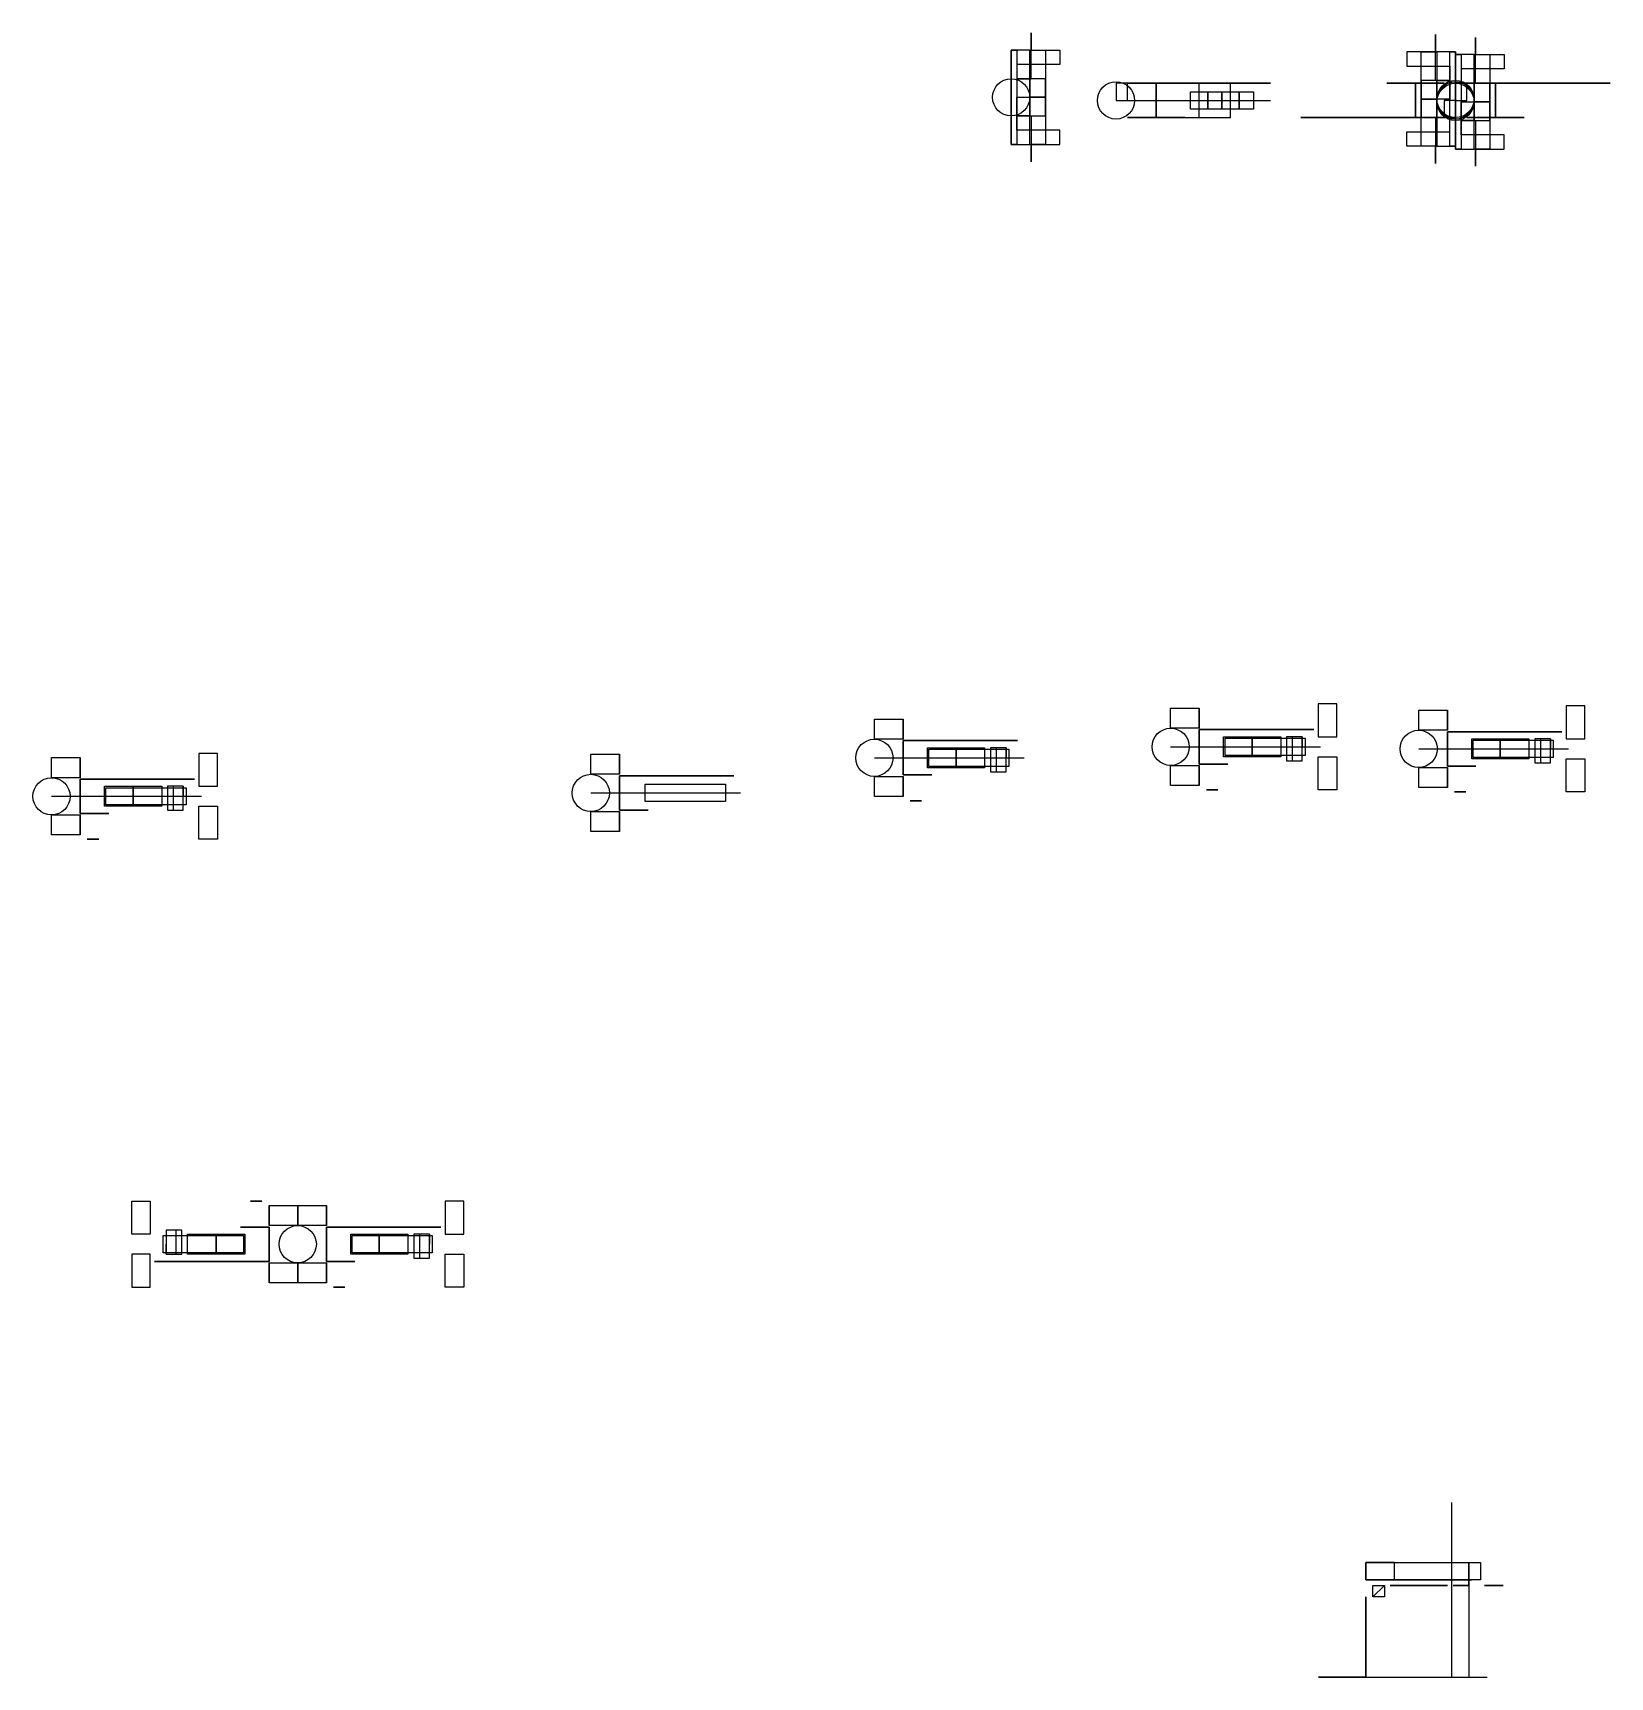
# Model space of a CAD drawing. Header units: millimetres. Extents: x 158 to 433, y 42 to 329.
import ezdxf

# ---------------------------------------------------------------- set-up
doc = ezdxf.new("R2010")
doc.units = ezdxf.units.MM

msp = doc.modelspace()

# ---------------------------------------------------------------- linework, layer by layer
at = {"extrusion": (1.49976e-32, -1, 6.12323e-17)}
for p, q in [((361.28, 314.15, -7), (361.28, 320.15, -7)), ((353.78, 314.15, -7), (366.78, 314.15, -7)), ((353.78, 314.15, -7), (361.28, 314.15, -7)), ((413.06, 314.15, -2), (418.06, 314.15, -7))]:
    msp.add_line(p, q, dxfattribs=at)
for p, q in [((366.78, 314.15, -7), (366.78, 320.15, -7)), ((346.78, 317.15, 10), (373.78, 317.15, 10)), ((346.78, 317.15, 10), (366.78, 317.15, 10)), ((346.78, 317.15, 10), (361.28, 317.15, 10)), ((371.78, 317.15, -10), (371.78, 317.15, 10)), ((356.31, 204.28, 10), (382.48, 204.28, 10)), ((356.31, 204.28, 10), (376.31, 204.28, 10)), ((376.31, 204.28, 10), (376.31, 204.28, -20.52)), ((379.31, 204.28, -10), (379.31, 204.28, 10)), ((399.64, 203.92, 10), (425.81, 203.92, 10)), ((399.64, 203.92, 10), (419.64, 203.92, 10)), ((419.64, 203.92, 10), (419.64, 203.92, -20.52)), ((422.64, 203.92, -10), (422.64, 203.92, 10)), ((304.58, 202.36, 10), (330.75, 202.36, 10)), ((304.58, 202.36, 10), (324.58, 202.36, 10)), ((324.58, 202.36, 10), (324.58, 202.36, -20.52)), ((327.58, 202.36, -10), (327.58, 202.36, 10)), ((160.87, 195.64, 10), (187.04, 195.64, 10)), ((160.87, 195.64, 10), (180.87, 195.64, 10)), ((180.87, 195.64, 10), (180.87, 195.64, -20.52)), ((183.87, 195.64, -10), (183.87, 195.64, 10)), ((255.05, 196.23, 10), (281.22, 196.23, 10)), ((255.05, 196.23, 10), (275.05, 196.23, 10)), ((275.05, 196.23, 10), (275.05, 196.23, -20.52)), ((278.05, 196.23, -10), (278.05, 196.23, 10))]:
    msp.add_line(p, q)
at = {"extrusion": (1.22465e-16, 1, 6.12323e-17)}
msp.add_line((399.06, 320.15, -2), (394.06, 320.15, -7), dxfattribs=at)
at = {"extrusion": (1, 0, -2.44929e-16)}
msp.add_line((353.78, 314.15, -4), (356.78, 314.15, -7), dxfattribs=at)
at = {"extrusion": (-1.22465e-16, -1, 2.80257e-33)}
for p, q in [((362.56, 196.78, -4), (364.56, 196.78, -6)), ((405.89, 196.42, -4), (407.89, 196.42, -6)), ((310.83, 194.86, -4), (312.83, 194.86, -6)), ((210.12, 109.93, -4), (212.12, 109.93, -6))]:
    msp.add_line(p, q, dxfattribs=at)
at = {"extrusion": (1, 2.73691e-48, -1.83697e-16)}
msp.add_line((260.05, 193.23, -4), (263.05, 193.23, -7), dxfattribs=at)
at = {"extrusion": (0, -1, 0)}
msp.add_line((167.12, 188.14, -4), (169.12, 188.14, -6), dxfattribs=at)
at = {"extrusion": (2.44929e-16, 1, 2.80257e-33)}
msp.add_line((197.62, 124.93, -4), (195.62, 124.93, -6), dxfattribs=at)
at = {"extrusion": (0, -1, 6.12323e-17)}
for p, q in [((405.4, 41.84, -5.26), (405.4, 72.35, -5.26)), ((408.4, 61.84, -5.26), (408.4, 41.84, -5.26)), ((385.4, 41.84, -5.26), (411.57, 41.84, -5.26)), ((385.4, 41.84, -5.26), (405.4, 41.84, -5.26))]:
    msp.add_line(p, q, dxfattribs=at)
at = {"extrusion": (-1.22465e-16, -6.12323e-17, -1)}
msp.add_line((391.65, 55.84, -12.76), (393.65, 57.84, -12.76), dxfattribs=at)
for points, elevation in [([(331.71, 325.95), (328.46, 325.95), (328.46, 309.45), (331.71, 309.45)], -3), ([(328.46, 325.95), (329.46, 325.95), (329.46, 309.45), (328.46, 309.45)], -3), ([(331.71, 325.95), (334.46, 325.95), (334.46, 309.45), (331.71, 309.45)], -10), ([(331.96, 323.45), (331.96, 325.95), (336.96, 325.95), (336.96, 323.45)], -3), ([(402.56, 323.15), (402.56, 325.65), (397.56, 325.65), (397.56, 323.15)], 8), ([(402.81, 309.15), (400.06, 309.15), (400.06, 325.65), (402.81, 325.65)], 1), ([(402.81, 309.15), (406.06, 309.15), (406.06, 325.65), (402.81, 325.65)], 8), ([(406.06, 309.15), (405.06, 309.15), (405.06, 325.65), (406.06, 325.65)], 8), ([(409.31, 325.15), (406.06, 325.15), (406.06, 308.65), (409.31, 308.65)], 8), ([(406.06, 325.15), (407.06, 325.15), (407.06, 308.65), (406.06, 308.65)], 8), ([(409.31, 325.15), (412.06, 325.15), (412.06, 308.65), (409.31, 308.65)], 1), ([(409.56, 322.65), (409.56, 325.15), (414.56, 325.15), (414.56, 322.65)], 8), ([(329.46, 320.95), (331.96, 320.95), (331.96, 323.45), (329.46, 323.45)], -3), ([(405.06, 320.65), (402.56, 320.65), (402.56, 323.15), (405.06, 323.15)], 8), ([(407.06, 320.15), (409.56, 320.15), (409.56, 322.65), (407.06, 322.65)], 8), ([(331.71, 320.95), (329.46, 320.95), (329.46, 317.7), (331.71, 317.7)], -10), ([(331.71, 317.7), (334.46, 317.7), (334.46, 320.95), (331.71, 320.95)], -10), ([(348.78, 320.15), (346.78, 320.15), (346.78, 317.15), (348.78, 317.15)], 10), ([(400.06, 317.4), (402.81, 317.4), (402.81, 320.65), (400.06, 320.65)], 1), ([(402.81, 320.65), (405.06, 320.65), (405.06, 317.4), (402.81, 317.4)], 1), ([(408.06, 320.15), (406.06, 320.15), (406.06, 317.15), (408.06, 317.15)], 10), ([(409.31, 320.15), (407.06, 320.15), (407.06, 316.9), (409.31, 316.9)], 1), ([(409.31, 316.9), (412.06, 316.9), (412.06, 320.15), (409.31, 320.15)], 1), ([(331.71, 314.45), (329.46, 314.45), (329.46, 317.7), (331.71, 317.7)], -10), ([(334.46, 317.7), (331.71, 317.7), (331.71, 314.45), (334.46, 314.45)], -10), ([(359.78, 318.65), (362.78, 318.65), (362.78, 315.65), (359.78, 315.65)], -7), ([(362.78, 318.65), (365.28, 318.65), (365.28, 315.65), (362.78, 315.65)], -7), ([(365.28, 318.65), (368.28, 318.65), (368.28, 315.65), (365.28, 315.65)], -7), ([(368.28, 318.65), (370.78, 318.65), (370.78, 315.65), (368.28, 315.65)], -7), ([(402.81, 317.4), (400.06, 317.4), (400.06, 314.15), (402.81, 314.15)], 1), ([(402.81, 314.15), (405.06, 314.15), (405.06, 317.4), (402.81, 317.4)], 1), ([(404.06, 314.15), (406.06, 314.15), (406.06, 317.15), (404.06, 317.15)], 10), ([(409.31, 313.65), (407.06, 313.65), (407.06, 316.9), (409.31, 316.9)], 1), ([(412.06, 316.9), (409.31, 316.9), (409.31, 313.65), (412.06, 313.65)], 1), ([(329.46, 314.45), (331.96, 314.45), (331.96, 311.95), (329.46, 311.95)], -3), ([(405.06, 314.15), (402.56, 314.15), (402.56, 311.65), (405.06, 311.65)], 8), ([(407.06, 313.65), (409.56, 313.65), (409.56, 311.15), (407.06, 311.15)], 8), ([(331.96, 311.95), (331.96, 309.45), (336.96, 309.45), (336.96, 311.95)], -3), ([(402.56, 311.65), (402.56, 309.15), (397.56, 309.15), (397.56, 311.65)], 8), ([(409.56, 311.15), (409.56, 308.65), (414.56, 308.65), (414.56, 311.15)], 8), ([(356.31, 211.03), (361.31, 211.03), (361.31, 207.53), (356.31, 207.53)], 10), ([(385.31, 211.78), (382.06, 211.78), (382.06, 206.03), (385.31, 206.03)], -6), ([(399.64, 210.67), (404.64, 210.67), (404.64, 207.17), (399.64, 207.17)], 10), ([(428.64, 211.42), (425.39, 211.42), (425.39, 205.67), (428.64, 205.67)], -6), ([(304.58, 209.11), (309.58, 209.11), (309.58, 205.61), (304.58, 205.61)], 10), ([(313.83, 204.11), (318.83, 204.11), (318.83, 200.61), (313.83, 200.61)], -6), ([(328.08, 200.86), (314.08, 200.86), (314.08, 203.86), (328.08, 203.86)], -7), ([(318.83, 204.11), (323.83, 204.11), (323.83, 200.61), (318.83, 200.61)], -6), ([(327.58, 204.11), (324.83, 204.11), (324.83, 199.91), (327.58, 199.91)], -6), ([(327.58, 204.11), (325.83, 204.11), (325.83, 199.91), (327.58, 199.91)], -6), ([(365.56, 206.03), (370.56, 206.03), (370.56, 202.53), (365.56, 202.53)], -6), ([(379.81, 202.78), (365.81, 202.78), (365.81, 205.78), (379.81, 205.78)], -7), ([(370.56, 206.03), (375.56, 206.03), (375.56, 202.53), (370.56, 202.53)], -6), ([(379.31, 206.03), (376.56, 206.03), (376.56, 201.83), (379.31, 201.83)], -6), ([(379.31, 206.03), (377.56, 206.03), (377.56, 201.83), (379.31, 201.83)], -6), ([(408.89, 205.67), (413.89, 205.67), (413.89, 202.17), (408.89, 202.17)], -6), ([(423.14, 202.42), (409.14, 202.42), (409.14, 205.42), (423.14, 205.42)], -7), ([(413.89, 205.67), (418.89, 205.67), (418.89, 202.17), (413.89, 202.17)], -6), ([(422.64, 205.67), (419.89, 205.67), (419.89, 201.47), (422.64, 201.47)], -6), ([(422.64, 205.67), (420.89, 205.67), (420.89, 201.47), (422.64, 201.47)], -6), ([(160.87, 202.39), (165.87, 202.39), (165.87, 198.89), (160.87, 198.89)], 10), ([(189.87, 203.14), (186.62, 203.14), (186.62, 197.39), (189.87, 197.39)], -6), ([(255.05, 202.98), (260.05, 202.98), (260.05, 199.48), (255.05, 199.48)], 10), ([(356.31, 201.03), (361.31, 201.03), (361.31, 197.53), (356.31, 197.53)], 10), ([(382.06, 202.53), (385.31, 202.53), (385.31, 196.78), (382.06, 196.78)], -6), ([(425.39, 202.17), (428.64, 202.17), (428.64, 196.42), (425.39, 196.42)], -6), ([(304.58, 199.11), (309.58, 199.11), (309.58, 195.61), (304.58, 195.61)], 10), ([(399.64, 200.67), (404.64, 200.67), (404.64, 197.17), (399.64, 197.17)], 10), ([(170.12, 197.39), (175.12, 197.39), (175.12, 193.89), (170.12, 193.89)], -6), ([(184.37, 194.14), (170.37, 194.14), (170.37, 197.14), (184.37, 197.14)], -7), ([(175.12, 197.39), (180.12, 197.39), (180.12, 193.89), (175.12, 193.89)], -6), ([(183.87, 197.39), (181.12, 197.39), (181.12, 193.19), (183.87, 193.19)], -6), ([(183.87, 197.39), (182.12, 197.39), (182.12, 193.19), (183.87, 193.19)], -6), ([(278.55, 194.73), (264.55, 194.73), (264.55, 197.73), (278.55, 197.73)], -7), ([(160.87, 192.39), (165.87, 192.39), (165.87, 188.89), (160.87, 188.89)], 10), ([(186.62, 193.89), (189.87, 193.89), (189.87, 188.14), (186.62, 188.14)], -6), ([(255.05, 192.98), (260.05, 192.98), (260.05, 189.48), (255.05, 189.48)], 10), ([(178.12, 119.18), (174.87, 119.18), (174.87, 124.93), (178.12, 124.93)], -6), ([(203.87, 120.68), (198.87, 120.68), (198.87, 124.18), (203.87, 124.18)], 10), ([(203.87, 124.18), (208.87, 124.18), (208.87, 120.68), (203.87, 120.68)], 10), ([(232.87, 124.93), (229.62, 124.93), (229.62, 119.18), (232.87, 119.18)], -6), ([(180.37, 118.93), (194.37, 118.93), (194.37, 115.93), (180.37, 115.93)], -7), ([(180.87, 115.68), (182.62, 115.68), (182.62, 119.88), (180.87, 119.88)], -6), ([(180.87, 115.68), (183.62, 115.68), (183.62, 119.88), (180.87, 119.88)], -6), ([(189.62, 115.68), (184.62, 115.68), (184.62, 119.18), (189.62, 119.18)], -6), ([(194.62, 115.68), (189.62, 115.68), (189.62, 119.18), (194.62, 119.18)], -6), ([(213.12, 119.18), (218.12, 119.18), (218.12, 115.68), (213.12, 115.68)], -6), ([(227.37, 115.93), (213.37, 115.93), (213.37, 118.93), (227.37, 118.93)], -7), ([(218.12, 119.18), (223.12, 119.18), (223.12, 115.68), (218.12, 115.68)], -6), ([(226.87, 119.18), (224.12, 119.18), (224.12, 114.98), (226.87, 114.98)], -6), ([(226.87, 119.18), (225.12, 119.18), (225.12, 114.98), (226.87, 114.98)], -6), ([(174.87, 109.93), (178.12, 109.93), (178.12, 115.68), (174.87, 115.68)], -6), ([(229.62, 115.68), (232.87, 115.68), (232.87, 109.93), (229.62, 109.93)], -6), ([(203.87, 110.68), (198.87, 110.68), (198.87, 114.18), (203.87, 114.18)], 10), ([(203.87, 114.18), (208.87, 114.18), (208.87, 110.68), (203.87, 110.68)], 10)]:
    msp.add_lwpolyline(points, close=True, dxfattribs=dict(elevation=elevation))
at = {"extrusion": (1.49976e-32, -1, 6.12323e-17)}
for points, elevation in [([(348.78, 10), (353.78, 10), (353.78, -10), (348.78, -10)], -320.15), ([(353.78, -10), (373.78, -10), (373.78, -7), (353.78, -7)], -320.15), ([(408.06, 10), (413.06, 10), (413.06, -10), (408.06, -10)], -320.15), ([(413.06, -10), (433.06, -10), (433.06, -7), (413.06, -7)], -320.15), ([(353.78, -7), (348.78, -7), (348.78, -2), (353.78, -2)], -314.15), ([(353.78, -7), (358.78, -7), (358.78, -10), (353.78, -10)], -314.15), ([(353.78, -7), (353.78, -4), (356.78, -4), (356.78, -7)], -314.15), ([(413.06, -7), (408.06, -7), (408.06, -2), (413.06, -2)], -314.15), ([(413.06, -7), (418.06, -7), (418.06, -10), (413.06, -10)], -314.15), ([(413.06, -2), (418.06, -2), (418.06, -7), (413.06, -7)], -314.15)]:
    msp.add_lwpolyline(points, close=True, dxfattribs=dict(at, elevation=elevation))
at = {"extrusion": (1, 0, -1.83697e-16)}
for points, elevation in [([(320.15, 10), (320.15, 8), (314.15, 8), (314.15, 10)], 353.78), ([(320.15, 8), (320.15, 0.5), (314.15, 0.5), (314.15, 8)], 353.78), ([(320.15, 10), (320.15, 8), (314.15, 8), (314.15, 10)], 413.06), ([(320.15, 8), (320.15, 0.5), (314.15, 0.5), (314.15, 8)], 413.06), ([(198.89, 10), (198.89, -4), (202.39, -4), (202.39, 10)], 165.87), ([(198.64, 10), (198.64, 8), (192.64, 8), (192.64, 10)], 165.87), ([(188.89, 10), (188.89, -4), (192.39, -4), (192.39, 10)], 165.87)]:
    msp.add_lwpolyline(points, close=True, dxfattribs=dict(at, elevation=elevation))
at = {"extrusion": (1.22465e-16, 1, 6.12323e-17)}
for points, elevation in [([(-399.06, -7), (-394.06, -7), (-394.06, -10), (-399.06, -10)], 320.15), ([(-399.06, -2), (-394.06, -2), (-394.06, -7), (-399.06, -7)], 320.15), ([(-399.06, -7), (-404.06, -7), (-404.06, -2), (-399.06, -2)], 320.15), ([(-399.06, -10), (-379.06, -10), (-379.06, -7), (-399.06, -7)], 314.15), ([(-404.06, 10), (-399.06, 10), (-399.06, -10), (-404.06, -10)], 314.15)]:
    msp.add_lwpolyline(points, close=True, dxfattribs=dict(at, elevation=elevation))
at = {"extrusion": (-1, 1.22465e-16, -1.83697e-16), "elevation": -399.06}
for points in [[(-314.15, 10), (-314.15, 8), (-320.15, 8), (-320.15, 10)], [(-314.15, 8), (-314.15, 0.5), (-320.15, 0.5), (-320.15, 8)]]:
    msp.add_lwpolyline(points, close=True, dxfattribs=at)
at = {"extrusion": (1, -1.22465e-16, -1.83697e-16)}
for points, elevation in [([(207.53, 10), (207.53, -4), (211.03, -4), (211.03, 10)], 361.31), ([(207.17, 10), (207.17, -4), (210.67, -4), (210.67, 10)], 404.64), ([(205.61, 10), (205.61, -4), (209.11, -4), (209.11, 10)], 309.58), ([(207.28, 10), (207.28, 8), (201.28, 8), (201.28, 10)], 361.31), ([(206.92, 10), (206.92, 8), (200.92, 8), (200.92, 10)], 404.64), ([(205.36, 10), (205.36, 8), (199.36, 8), (199.36, 10)], 309.58), ([(197.53, 10), (197.53, -4), (201.03, -4), (201.03, 10)], 361.31), ([(195.61, 10), (195.61, -4), (199.11, -4), (199.11, 10)], 309.58), ([(197.17, 10), (197.17, -4), (200.67, -4), (200.67, 10)], 404.64), ([(120.68, 10), (120.68, -4), (124.18, -4), (124.18, 10)], 208.87), ([(120.43, 10), (120.43, 8), (114.43, 8), (114.43, 10)], 208.87), ([(110.68, 10), (110.68, -4), (114.18, -4), (114.18, 10)], 208.87)]:
    msp.add_lwpolyline(points, close=True, dxfattribs=dict(at, elevation=elevation))
at = {"extrusion": (-1.22465e-16, -1, 6.12323e-17)}
for points, elevation in [([(361.31, -10), (381.31, -10), (381.31, -7), (361.31, -7)], -207.28), ([(404.64, -10), (424.64, -10), (424.64, -7), (404.64, -7)], -206.92), ([(309.58, -10), (329.58, -10), (329.58, -7), (309.58, -7)], -205.36), ([(361.31, -7), (366.31, -7), (366.31, -10), (361.31, -10)], -201.28), ([(309.58, -7), (314.58, -7), (314.58, -10), (309.58, -10)], -199.36), ([(404.64, -7), (409.64, -7), (409.64, -10), (404.64, -10)], -200.92), ([(208.87, -10), (228.87, -10), (228.87, -7), (208.87, -7)], -120.43), ([(208.87, -7), (213.87, -7), (213.87, -10), (208.87, -10)], -114.43)]:
    msp.add_lwpolyline(points, close=True, dxfattribs=dict(at, elevation=elevation))
at = {"extrusion": (1, -1.22465e-16, -2.44929e-16)}
for points, elevation in [([(202.36, -10), (202.36, -6), (204.11, -6), (204.11, -10)], 327.58), ([(204.28, -10), (204.28, -6), (206.03, -6), (206.03, -10)], 379.31), ([(203.92, -10), (203.92, -6), (205.67, -6), (205.67, -10)], 422.64), ([(117.43, -10), (117.43, -6), (119.18, -6), (119.18, -10)], 226.87)]:
    msp.add_lwpolyline(points, close=True, dxfattribs=dict(at, elevation=elevation))
at = {"extrusion": (1, 2.73691e-48, -1.83697e-16), "elevation": 260.05}
for points in [[(199.48, 10), (199.48, -4), (202.98, -4), (202.98, 10)], [(199.23, 10), (199.23, 8), (193.23, 8), (193.23, 10)], [(189.48, 10), (189.48, -4), (192.98, -4), (192.98, 10)]]:
    msp.add_lwpolyline(points, close=True, dxfattribs=at)
at = {"extrusion": (2.99952e-32, -1, 6.12323e-17)}
for points, elevation in [([(165.87, -10), (185.87, -10), (185.87, -7), (165.87, -7)], -198.64), ([(260.05, -10), (280.05, -10), (280.05, -7), (260.05, -7)], -199.23), ([(165.87, -7), (170.87, -7), (170.87, -10), (165.87, -10)], -192.64), ([(260.05, -7), (265.05, -7), (265.05, -10), (260.05, -10)], -193.23), ([(260.05, -7), (260.05, -4), (263.05, -4), (263.05, -7)], -193.23)]:
    msp.add_lwpolyline(points, close=True, dxfattribs=dict(at, elevation=elevation))
at = {"extrusion": (1, 0, -2.44929e-16), "elevation": 183.87}
msp.add_lwpolyline([(195.64, -10), (195.64, -6), (197.39, -6), (197.39, -10)], close=True, dxfattribs=at)
at = {"extrusion": (-1.22465e-16, -1, 2.80257e-33)}
for points, elevation in [([(362.56, -6), (364.56, -6), (364.56, -4), (362.56, -4)], -196.78), ([(405.89, -6), (407.89, -6), (407.89, -4), (405.89, -4)], -196.42), ([(310.83, -6), (312.83, -6), (312.83, -4), (310.83, -4)], -194.86), ([(210.12, -6), (212.12, -6), (212.12, -4), (210.12, -4)], -109.93)]:
    msp.add_lwpolyline(points, close=True, dxfattribs=dict(at, elevation=elevation))
at = {"extrusion": (0, -1, 0), "elevation": -188.14}
msp.add_lwpolyline([(167.12, -6), (169.12, -6), (169.12, -4), (167.12, -4)], close=True, dxfattribs=at)
at = {"extrusion": (2.44929e-16, 1, 2.80257e-33), "elevation": 124.93}
msp.add_lwpolyline([(-197.62, -6), (-195.62, -6), (-195.62, -4), (-197.62, -4)], close=True, dxfattribs=at)
at = {"extrusion": (-1, 2.44929e-16, -1.83697e-16), "elevation": -198.87}
for points in [[(-124.18, 10), (-124.18, -4), (-120.68, -4), (-120.68, 10)], [(-114.43, 10), (-114.43, 8), (-120.43, 8), (-120.43, 10)], [(-114.18, 10), (-114.18, -4), (-110.68, -4), (-110.68, 10)]]:
    msp.add_lwpolyline(points, close=True, dxfattribs=at)
at = {"extrusion": (2.44929e-16, 1, 6.12323e-17)}
for points, elevation in [([(-198.87, -7), (-193.87, -7), (-193.87, -10), (-198.87, -10)], 120.43), ([(-198.87, -10), (-178.87, -10), (-178.87, -7), (-198.87, -7)], 114.43)]:
    msp.add_lwpolyline(points, close=True, dxfattribs=dict(at, elevation=elevation))
at = {"extrusion": (-1, 2.44929e-16, -2.44929e-16), "elevation": -180.87}
msp.add_lwpolyline([(-117.43, -10), (-117.43, -6), (-115.68, -6), (-115.68, -10)], close=True, dxfattribs=at)
at = {"extrusion": (-1.22465e-16, -1.22465e-16, -1)}
for points, elevation in [([(-390.4, 61.84), (-410.4, 61.84), (-410.4, 58.84), (-390.4, 58.84)], 2.26), ([(-390.4, 58.84), (-395.4, 58.84), (-395.4, 61.84), (-390.4, 61.84)], 8.26)]:
    msp.add_lwpolyline(points, close=True, dxfattribs=dict(at, elevation=elevation))
at = {"extrusion": (1, 2.44929e-16, -1.22465e-16), "elevation": 408.4}
msp.add_lwpolyline([(61.84, -5.26), (57.84, -5.26), (57.84, -3.51), (61.84, -3.51)], close=True, dxfattribs=at)
at = {"extrusion": (-1.22465e-16, -6.12323e-17, -1), "elevation": 12.76}
msp.add_lwpolyline([(-391.65, 57.84), (-393.65, 57.84), (-393.65, 55.84), (-391.65, 55.84)], close=True, dxfattribs=at)
at = {"extrusion": (0, -1, 6.12323e-17)}
for points, elevation in [([(394.65, -3.51), (399.65, -3.51), (399.65, -7.01), (394.65, -7.01)], -57.84), ([(408.9, -6.76), (394.9, -6.76), (394.9, -3.76), (408.9, -3.76)], -58.84), ([(399.65, -3.51), (404.65, -3.51), (404.65, -7.01), (399.65, -7.01)], -57.84), ([(408.4, -3.51), (405.65, -3.51), (405.65, -7.71), (408.4, -7.71)], -57.84), ([(408.4, -3.51), (406.65, -3.51), (406.65, -7.71), (408.4, -7.71)], -57.84), ([(411.15, -7.01), (414.4, -7.01), (414.4, -12.76), (411.15, -12.76)], -57.84), ([(414.4, 2.24), (411.15, 2.24), (411.15, -3.51), (414.4, -3.51)], -57.84), ([(385.4, -8.51), (390.4, -8.51), (390.4, -12.01), (385.4, -12.01)], -41.84), ([(385.4, 1.49), (390.4, 1.49), (390.4, -2.01), (385.4, -2.01)], -41.84)]:
    msp.add_lwpolyline(points, close=True, dxfattribs=dict(at, elevation=elevation))
at = {"extrusion": (1, 1.83697e-16, -1.22465e-16), "elevation": 390.4}
for points in [[(41.84, -2.01), (55.84, -2.01), (55.84, 1.49), (41.84, 1.49)], [(41.84, -12.01), (55.84, -12.01), (55.84, -8.51), (41.84, -8.51)], [(41.84, -2.26), (43.84, -2.26), (43.84, -8.26), (41.84, -8.26)]]:
    msp.add_lwpolyline(points, close=True, dxfattribs=at)
at = {"extrusion": (1, 0, 0)}
for centre in [(327.45, -6.5, 331.96), (326.65, 4.5, 409.56), (307.95, -6.5, 331.96), (307.15, 4.5, 409.56)]:
    msp.add_circle(centre, 1.5, dxfattribs=at)
at = {"extrusion": (-1, 1.22465e-16, 0)}
for centre in [(-327.15, 4.5, -402.56), (-307.65, 4.5, -402.56)]:
    msp.add_circle(centre, 1.5, dxfattribs=at)
for centre in [(328.46, 317.7, -3), (346.78, 317.15, 10), (406.06, 317.4, 8), (406.06, 317.15, 10), (406.06, 317.15, 10), (406.06, 316.9, 8), (356.31, 204.28, 10), (399.64, 203.92, 10), (304.58, 202.36, 10), (160.87, 195.64, 10), (255.05, 196.23, 10), (203.87, 117.43, 10), (203.87, 117.43, 10)]:
    msp.add_circle(centre, 3.25)
at = {"extrusion": (1, -1.22465e-16, -1.83697e-16)}
for centre in [(209.28, 3, 361.31), (208.92, 3, 404.64), (207.36, 3, 309.58), (199.28, 3, 361.31), (197.36, 3, 309.58), (198.92, 3, 404.64), (122.43, 3, 208.87), (112.43, 3, 208.87)]:
    msp.add_circle(centre, 1.75, dxfattribs=at)
at = {"extrusion": (1, 0, -1.83697e-16)}
for centre in [(200.64, 3, 165.87), (190.64, 3, 165.87)]:
    msp.add_circle(centre, 1.75, dxfattribs=at)
at = {"extrusion": (1, 2.73691e-48, -1.83697e-16)}
for centre in [(201.23, 3, 260.05), (191.23, 3, 260.05)]:
    msp.add_circle(centre, 1.75, dxfattribs=at)
at = {"extrusion": (-1, 2.44929e-16, -1.83697e-16)}
for centre in [(-122.43, 3, -198.87), (-112.43, 3, -198.87)]:
    msp.add_circle(centre, 1.75, dxfattribs=at)
at = {"extrusion": (1, 1.83697e-16, -1.22465e-16)}
for centre in [(48.84, -10.26, 390.4), (48.84, -0.26, 390.4)]:
    msp.add_circle(centre, 1.75, dxfattribs=at)
at = {"extrusion": (0, -1, 6.12323e-17)}
msp.add_circle((385.4, -5.26, -41.84), 3.25, dxfattribs=at)

doc.saveas('drawing.dxf')
